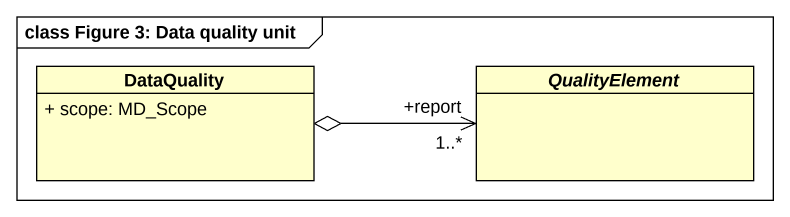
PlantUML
@startuml
mainframe class Figure 3: Data quality unit
hide circle
hide empty members
skinparam classAttributeIconSize 0
class DataQuality {
  + scope: MD_Scope
}
abstract class QualityElement
QualityElement "+report\n1..*" <-left-o DataQuality
@enduml
